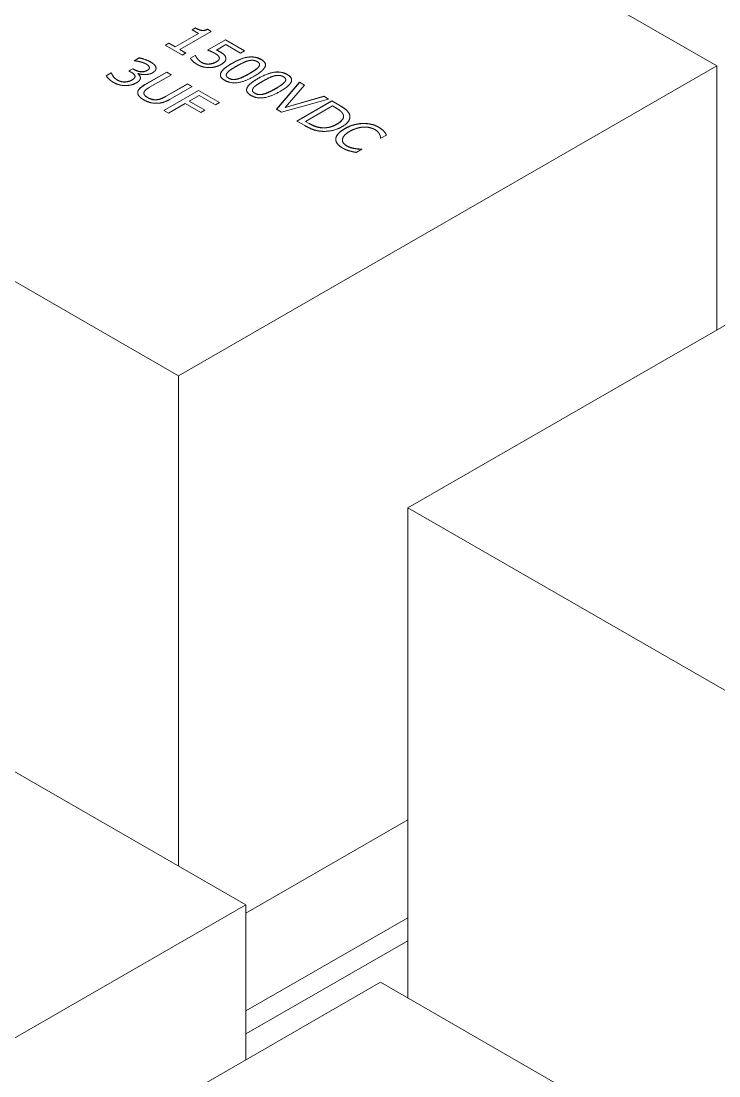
# Model space of a CAD drawing. Header units: millimetres. Extents: x 0 to 8410, y 0 to 5940.
# Drawn here: x 6978.9 to 7028.4, y 4938.8 to 5013.7 of the extents above; entities that cross this region are included whole.
import ezdxf

# ---------------------------------------------------------------- set-up
doc = ezdxf.new("R2010")
doc.units = ezdxf.units.MM
doc.header["$LTSCALE"] = 10
doc.layers.add('가시적인 것(ISO)', color=3, linetype='Continuous', lineweight=5, true_color=0x00ff00)
doc.layers.add('해치(ISO)', color=7, linetype='Continuous', lineweight=5)

msp = doc.modelspace()

# ---------------------------------------------------------------- hatches: boundary and pattern name
at = {"layer": '해치(ISO)'}
h = msp.add_hatch(dxfattribs=at)
h.set_pattern_fill('ANSI31', color=256, scale=254, angle=74.99998, style=0)
h.set_pattern_definition([(119.99998, (0, 0), (-27.49631, -15.87499), [])])
edge = h.paths.add_edge_path()
edge.add_line((7404.266, 4779.834), (7404.266, 4781.463))
edge.add_line((7404.266, 4781.463), (7404.266, 4781.939))
edge.add_line((7404.266, 4781.939), (7404.266, 4785.699))
edge.add_line((7404.266, 4785.699), (7404.266, 4786.359))
edge.add_line((7404.266, 4786.359), (7404.266, 4792.156))
edge.add_line((7404.266, 4792.156), (7404.266, 4792.172))
edge.add_line((7404.266, 4792.172), (7404.266, 4792.297))
edge.add_line((7404.266, 4792.297), (7404.266, 4796.599))
edge.add_line((7404.266, 4796.599), (7404.266, 4801.485))
edge.add_line((7404.266, 4801.485), (7404.266, 4808.841))
edge.add_line((7404.266, 4808.841), (7404.266, 4812.536))
edge.add_line((7404.266, 4812.536), (7403.364, 4813.055))
edge.add_line((7403.364, 4813.055), (7401.607, 4814.067))
edge.add_line((7401.607, 4814.067), (7401.098, 4814.36))
edge.add_line((7401.098, 4814.36), (7399.485, 4815.289))
edge.add_line((7399.485, 4815.289), (7381.652, 4825.558))
edge.add_line((7381.652, 4825.558), (7377.402, 4828.006))
edge.add_line((7377.402, 4828.006), (7375.982, 4828.824))
edge.add_line((7375.982, 4828.824), (7375.982, 4827.189))
edge.add_ellipse((7378.103, 4825.967), major_axis=(1.497, -2.6), ratio=0.578093, start_angle=225.11079, end_angle=315.11079)
edge.add_line((7378.103, 4823.514), (7397.549, 4812.316))
edge.add_ellipse((7397.549, 4808.637), major_axis=(2.246, -3.9), ratio=0.578093, start_angle=45.11079, end_angle=135.11079, ccw=False)
edge.add_line((7400.731, 4806.805), (7400.731, 4784.323))
edge.add_ellipse((7402.852, 4783.101), major_axis=(1.497, -2.6), ratio=0.578093, start_angle=225.11079, end_angle=315.11079)
edge.add_line((7402.852, 4780.648), (7404.266, 4779.834))
edge = h.paths.add_edge_path()
edge.add_line((6488.28, 5307.315), (6489.694, 5306.501))
edge.add_ellipse((6489.694, 5308.954), major_axis=(1.497, -2.6), ratio=0.578093, start_angle=315.11079, end_angle=405.11079)
edge.add_line((6491.816, 5307.732), (6491.816, 5330.214))
edge.add_ellipse((6494.998, 5328.382), major_axis=(-2.246, 3.9), ratio=0.578093, start_angle=315.11079, end_angle=405.11079, ccw=False)
edge.add_line((6494.998, 5332.061), (6514.443, 5320.863))
edge.add_ellipse((6514.443, 5323.316), major_axis=(1.497, -2.6), ratio=0.578093, start_angle=315.11079, end_angle=405.11079)
edge.add_line((6516.564, 5322.094), (6516.564, 5323.729))
edge.add_line((6516.564, 5323.729), (6498.559, 5334.098))
edge.add_line((6498.559, 5334.098), (6498.547, 5334.105))
edge.add_line((6498.547, 5334.105), (6488.28, 5340.017))
edge.add_line((6488.28, 5340.017), (6488.28, 5307.315))

# ---------------------------------------------------------------- linework, layer by layer
at = {"layer": '가시적인 것(ISO)'}
for p, q in [((6999.97, 5026.8), (7028.254, 5010.513)), ((6989.827, 5011.866), (6991.486, 5012.821)), ((6989.827, 5011.858), (6991.486, 5012.813)), ((6992.376, 5012.967), (6990.146, 5011.683)), ((6991.036, 5013.08), (6991.263, 5013.211)), ((6991.486, 5012.821), (6991.036, 5013.08)), ((6991.044, 5013.076), (6991.263, 5013.202)), ((6991.263, 5013.211), (6991.263, 5013.202)), ((6991.486, 5012.821), (6991.486, 5012.813)), ((6992.119, 5013.115), (6992.376, 5012.967)), ((6992.119, 5013.115), (6992.119, 5013.107)), ((6992.119, 5013.107), (6992.369, 5012.963)), ((6989.125, 5011.979), (6989.378, 5012.125)), ((6989.132, 5011.975), (6989.378, 5012.117)), ((6989.378, 5012.125), (6989.827, 5011.866)), ((6989.378, 5012.125), (6989.378, 5012.117)), ((6989.378, 5012.117), (6989.827, 5011.858)), ((6992.115, 5011.639), (6993.391, 5012.373)), ((6992.124, 5011.636), (6993.391, 5012.365)), ((6993.391, 5012.373), (6994.749, 5011.591)), ((6993.391, 5012.373), (6993.391, 5012.365)), ((6993.391, 5012.365), (6994.742, 5011.587)), ((6990.333, 5011.284), (6989.125, 5011.979)), ((6989.827, 5011.866), (6989.827, 5011.858)), ((6990.146, 5011.683), (6990.585, 5011.43)), ((6990.146, 5011.683), (6990.146, 5011.674)), ((6990.146, 5011.674), (6990.578, 5011.426)), ((6990.585, 5011.43), (6990.333, 5011.284)), ((6993.419, 5012.022), (6992.759, 5011.642)), ((6992.759, 5011.642), (6992.759, 5011.634)), ((6994.458, 5011.424), (6993.419, 5012.022)), ((6994.749, 5011.591), (6994.458, 5011.424)), ((6986.928, 5010.883), (6987.279, 5011.085)), ((6986.948, 5010.871), (6986.928, 5010.883)), ((6986.935, 5010.878), (6987.279, 5011.076)), ((6987.279, 5011.085), (6987.279, 5011.076)), ((6990.902, 5011.058), (6991.253, 5011.26)), ((6990.906, 5011.052), (6991.253, 5011.252)), ((6991.253, 5011.26), (6991.277, 5011.246)), ((6991.253, 5011.26), (6991.253, 5011.252)), ((6991.253, 5011.252), (6991.277, 5011.238)), ((6991.277, 5011.246), (6991.277, 5011.238)), ((6991.412, 5011.016), (6991.412, 5011.008)), ((6992.21, 5010.647), (6992.21, 5010.638)), ((6992.958, 5011.064), (6992.958, 5011.056)), ((6995.811, 5010.609), (6995.811, 5010.601)), ((6984.936, 5009.814), (6985.287, 5010.016)), ((6984.94, 5009.808), (6985.287, 5010.008)), ((6985.287, 5010.016), (6985.311, 5010.002)), ((6985.287, 5010.016), (6985.287, 5010.008)), ((6985.287, 5010.008), (6985.311, 5009.994)), ((6985.311, 5010.002), (6985.311, 5009.994)), ((6986.546, 5010.16), (6986.821, 5010.318)), ((6986.687, 5010.079), (6986.546, 5010.16)), ((6986.554, 5010.155), (6986.821, 5010.31)), ((6986.821, 5010.318), (6986.932, 5010.254)), ((6986.821, 5010.318), (6986.821, 5010.31)), ((6986.821, 5010.31), (6986.932, 5010.246)), ((6987.21, 5009.974), (6987.186, 5009.96)), ((6987.186, 5009.96), (6987.186, 5009.952)), ((6987.684, 5009.188), (6989.228, 5010.078)), ((6987.684, 5009.18), (6989.228, 5010.069)), ((6987.995, 5010.391), (6987.995, 5010.383)), ((6989.557, 5009.888), (6988.013, 5008.999)), ((6989.228, 5010.078), (6989.557, 5009.888)), ((6989.228, 5010.078), (6989.228, 5010.069)), ((6989.228, 5010.069), (6989.55, 5009.884)), ((6990.07, 4988.524), (7028.254, 5010.513)), ((6993.449, 5009.86), (6993.449, 5009.852)), ((7028.254, 5010.513), (7028.254, 4991.782)), ((6986.978, 5009.772), (6986.978, 5009.764)), ((6989.138, 5008.342), (6990.69, 5009.236)), ((6989.138, 5008.333), (6990.69, 5009.227)), ((6991.019, 5009.046), (6989.475, 5008.157)), ((6990.69, 5009.236), (6991.019, 5009.046)), ((6990.69, 5009.236), (6990.69, 5009.227)), ((6990.69, 5009.227), (6991.012, 5009.042)), ((6997.017, 5007.435), (6998.64, 5009.351)), ((6997.022, 5007.432), (6998.64, 5009.343)), ((6998.993, 5009.148), (6997.623, 5007.569)), ((6997.668, 5009.539), (6997.668, 5009.531)), ((6998.64, 5009.351), (6998.993, 5009.148)), ((6998.64, 5009.351), (6998.64, 5009.343)), ((6998.64, 5009.343), (6998.988, 5009.142)), ((6987.608, 5008.583), (6987.608, 5008.575)), ((6989.015, 5007.35), (6991.49, 5008.775)), ((6989.022, 5007.346), (6991.49, 5008.767)), ((6991.526, 5008.417), (6990.828, 5008.015)), ((6991.49, 5008.775), (6992.97, 5007.922)), ((6991.49, 5008.775), (6991.49, 5008.767)), ((6991.49, 5008.767), (6992.963, 5007.918)), ((6992.678, 5007.754), (6991.526, 5008.417)), ((6995.306, 5008.791), (6995.306, 5008.782)), ((6997.623, 5007.569), (7000.364, 5008.358)), ((6997.623, 5007.561), (7000.364, 5008.349)), ((7000.364, 5008.358), (7000.699, 5008.165)), ((7000.364, 5008.358), (7000.364, 5008.349)), ((7000.364, 5008.349), (7000.69, 5008.162)), ((6990.536, 5007.846), (6989.344, 5007.16)), ((6991.639, 5007.211), (6990.536, 5007.846)), ((6990.828, 5008.015), (6991.931, 5007.38)), ((6990.828, 5008.015), (6990.828, 5008.007)), ((6990.828, 5008.007), (6991.924, 5007.376)), ((6992.97, 5007.922), (6992.678, 5007.754)), ((7000.699, 5008.165), (6997.372, 5007.23)), ((6997.623, 5007.569), (6997.623, 5007.561)), ((6998.461, 5006.603), (7000.936, 5008.028)), ((6998.468, 5006.599), (7000.936, 5008.02)), ((7000.98, 5007.675), (6999.075, 5006.578)), ((7000.936, 5008.028), (7001.5, 5007.704)), ((7000.936, 5008.028), (7000.936, 5008.02)), ((7000.936, 5008.02), (7001.5, 5007.696)), ((7001.231, 5007.531), (7000.98, 5007.675)), ((6989.344, 5007.16), (6989.015, 5007.35)), ((6991.931, 5007.38), (6991.639, 5007.211)), ((6997.372, 5007.23), (6997.017, 5007.435)), ((7001.765, 5006.93), (7001.765, 5006.922)), ((6999.031, 5006.275), (6998.461, 5006.603)), ((6999.075, 5006.578), (6999.075, 5006.57)), ((6999.075, 5006.578), (6999.325, 5006.433)), ((6999.075, 5006.57), (6999.325, 5006.425)), ((7000.174, 5006.134), (7000.174, 5006.126)), ((7004.42, 5005.376), (7004.394, 5005.391)), ((7004.817, 5005.604), (7004.42, 5005.376)), ((7004.632, 5005.877), (7004.632, 5005.869)), ((6990.07, 4988.524), (6961.786, 5004.812)), ((7001.685, 5005.257), (7001.685, 5005.249)), ((7002.583, 5004.648), (7002.583, 5004.64)), ((7003.068, 5004.597), (7002.675, 5004.371)), ((7003.044, 5004.611), (7003.068, 5004.597)), ((7003.044, 5004.611), (7003.044, 5004.603)), ((7003.044, 5004.603), (7003.061, 5004.593)), ((7044.518, 5001.147), (7006.334, 4979.158)), ((6990.07, 4953.728), (6990.07, 4988.524)), ((7034.618, 4962.871), (7006.334, 4979.158)), ((7006.334, 4979.158), (7006.334, 4944.363)), ((6994.843, 4950.98), (6954.185, 4974.394)), ((6994.843, 4950.395), (7006.334, 4957.012)), ((6970.095, 4936.728), (6994.843, 4950.98)), ((6994.843, 4939.985), (6994.843, 4950.98)), ((6994.843, 4943.454), (7006.334, 4950.071)), ((7006.334, 4948.436), (6994.843, 4941.819)), ((7004.389, 4945.483), (6979.641, 4931.231)), ((7045.048, 4922.069), (7004.389, 4945.483))]:
    msp.add_line(p, q, dxfattribs=at)
for points in [[(6991.263, 5013.211), (6991.518, 5013.064), (6991.903, 5013.008), (6992.119, 5013.115)], [(6991.263, 5013.202), (6991.518, 5013.056), (6991.903, 5013), (6992.119, 5013.107)], [(6992.665, 5011.392), (6992.529, 5011.47), (6992.216, 5011.602), (6992.115, 5011.639)], [(6992.956, 5011.092), (6992.948, 5011.169), (6992.791, 5011.319), (6992.665, 5011.392)], [(6992.759, 5011.642), (6992.827, 5011.612), (6992.95, 5011.549), (6992.998, 5011.521)], [(6992.759, 5011.634), (6992.827, 5011.604), (6992.95, 5011.54), (6992.998, 5011.513)], [(6992.998, 5011.521), (6993.188, 5011.411), (6993.389, 5011.224), (6993.417, 5011.102)], [(6992.998, 5011.513), (6993.188, 5011.403), (6993.389, 5011.216), (6993.417, 5011.093)], [(6987.331, 5010.81), (6987.216, 5010.836), (6987.026, 5010.863), (6986.948, 5010.871)], [(6987.279, 5011.085), (6987.445, 5011.056), (6987.91, 5010.896), (6988.077, 5010.801)], [(6987.279, 5011.076), (6987.445, 5011.048), (6987.91, 5010.888), (6988.077, 5010.792)], [(6987.764, 5010.65), (6987.674, 5010.702), (6987.451, 5010.78), (6987.331, 5010.81)], [(6987.988, 5010.433), (6987.968, 5010.493), (6987.85, 5010.601), (6987.764, 5010.65)], [(6988.077, 5010.801), (6988.245, 5010.704), (6988.428, 5010.52), (6988.458, 5010.419)], [(6988.077, 5010.792), (6988.245, 5010.695), (6988.428, 5010.512), (6988.458, 5010.411)], [(6991.409, 5010.604), (6991.233, 5010.706), (6990.966, 5010.949), (6990.902, 5011.058)], [(6991.277, 5011.246), (6991.287, 5011.208), (6991.357, 5011.084), (6991.412, 5011.016)], [(6991.277, 5011.238), (6991.287, 5011.2), (6991.357, 5011.076), (6991.412, 5011.008)], [(6992.26, 5010.394), (6992.043, 5010.389), (6991.602, 5010.493), (6991.409, 5010.604)], [(6991.412, 5011.016), (6991.476, 5010.94), (6991.6, 5010.824), (6991.702, 5010.766)], [(6991.412, 5011.008), (6991.476, 5010.932), (6991.6, 5010.816), (6991.702, 5010.757)], [(6991.702, 5010.766), (6991.803, 5010.708), (6992.063, 5010.641), (6992.21, 5010.647)], [(6991.702, 5010.757), (6991.803, 5010.7), (6992.063, 5010.633), (6992.21, 5010.638)], [(6992.21, 5010.647), (6992.346, 5010.654), (6992.607, 5010.73), (6992.739, 5010.806)], [(6992.21, 5010.638), (6992.346, 5010.645), (6992.607, 5010.722), (6992.739, 5010.798)], [(6993.074, 5010.611), (6992.896, 5010.508), (6992.476, 5010.398), (6992.26, 5010.394)], [(6992.739, 5010.806), (6992.872, 5010.882), (6992.968, 5011.021), (6992.956, 5011.092)], [(6993.343, 5009.491), (6992.934, 5009.726), (6993.186, 5010.313), (6993.838, 5010.688)], [(6993.417, 5011.102), (6993.447, 5010.978), (6993.299, 5010.74), (6993.074, 5010.611)], [(6993.417, 5011.093), (6993.425, 5011.06), (6993.426, 5011.027)], [(6993.838, 5010.688), (6994.508, 5011.074), (6995.515, 5011.208), (6995.92, 5010.975)], [(6993.838, 5010.68), (6994.508, 5011.066), (6995.515, 5011.2), (6995.92, 5010.966)], [(6995.016, 5010.879), (6994.839, 5010.835), (6994.418, 5010.634), (6994.175, 5010.494)], [(6995.645, 5010.816), (6995.507, 5010.896), (6995.198, 5010.924), (6995.016, 5010.879)], [(6995.92, 5010.975), (6996.327, 5010.74), (6996.068, 5010.15), (6995.423, 5009.778)], [(6995.752, 5010.46), (6995.828, 5010.561), (6995.784, 5010.737), (6995.645, 5010.816)], [(6995.752, 5010.451), (6995.811, 5010.53), (6995.811, 5010.601)], [(6995.92, 5010.966), (6996.226, 5010.79), (6996.229, 5010.58)], [(6985.459, 5009.337), (6985.273, 5009.445), (6984.998, 5009.707), (6984.936, 5009.814)], [(6985.311, 5010.002), (6985.339, 5009.899), (6985.552, 5009.614), (6985.726, 5009.514)], [(6985.311, 5009.994), (6985.339, 5009.89), (6985.552, 5009.606), (6985.726, 5009.506)], [(6986.972, 5009.813), (6986.952, 5009.882), (6986.799, 5010.014), (6986.687, 5010.079)], [(6986.761, 5009.521), (6986.895, 5009.598), (6986.992, 5009.744), (6986.972, 5009.813)], [(6986.932, 5010.254), (6987.154, 5010.126), (6987.648, 5010.087), (6987.85, 5010.203)], [(6986.932, 5010.246), (6987.154, 5010.118), (6987.648, 5010.079), (6987.85, 5010.195)], [(6987.186, 5009.96), (6987.248, 5009.905), (6987.355, 5009.761), (6987.359, 5009.676)], [(6987.186, 5009.952), (6987.248, 5009.897), (6987.355, 5009.753), (6987.359, 5009.667)], [(6988.221, 5010.029), (6988.017, 5009.911), (6987.439, 5009.888), (6987.21, 5009.974)], [(6987.85, 5010.203), (6987.944, 5010.258), (6988.007, 5010.377), (6987.988, 5010.433)], [(6988.458, 5010.419), (6988.488, 5010.312), (6988.374, 5010.117), (6988.221, 5010.029)], [(6988.458, 5010.411), (6988.468, 5010.376), (6988.468, 5010.342)], [(6993.513, 5010.016), (6993.433, 5009.914), (6993.473, 5009.732), (6993.618, 5009.649)], [(6994.175, 5010.494), (6993.914, 5010.344), (6993.598, 5010.125), (6993.513, 5010.016)], [(6994.243, 5009.589), (6994.414, 5009.631), (6994.831, 5009.825), (6995.086, 5009.972)], [(6994.243, 5009.581), (6994.414, 5009.623), (6994.831, 5009.817), (6995.086, 5009.964)], [(6995.086, 5009.972), (6995.34, 5010.119), (6995.675, 5010.358), (6995.752, 5010.46)], [(6995.086, 5009.964), (6995.34, 5010.111), (6995.675, 5010.35), (6995.752, 5010.451)], [(6995.695, 5009.619), (6996.365, 5010.004), (6997.372, 5010.138), (6997.777, 5009.905)], [(6995.695, 5009.611), (6996.365, 5009.996), (6997.372, 5010.13), (6997.777, 5009.897)], [(6996.873, 5009.809), (6996.696, 5009.765), (6996.275, 5009.564), (6996.032, 5009.425)], [(6997.502, 5009.747), (6997.364, 5009.827), (6997.055, 5009.854), (6996.873, 5009.809)], [(6997.777, 5009.905), (6998.184, 5009.671), (6997.926, 5009.081), (6997.28, 5008.709)], [(6997.777, 5009.897), (6998.083, 5009.721), (6998.086, 5009.51)], [(6986.298, 5009.118), (6986.077, 5009.115), (6985.654, 5009.225), (6985.459, 5009.337)], [(6985.726, 5009.514), (6985.828, 5009.455), (6986.097, 5009.374), (6986.24, 5009.378)], [(6985.726, 5009.506), (6985.828, 5009.447), (6986.097, 5009.366), (6986.24, 5009.369)], [(6986.24, 5009.378), (6986.38, 5009.382), (6986.627, 5009.443), (6986.761, 5009.521)], [(6986.24, 5009.369), (6986.38, 5009.374), (6986.627, 5009.435), (6986.761, 5009.513)], [(6987.074, 5009.313), (6986.907, 5009.217), (6986.51, 5009.12), (6986.298, 5009.118)], [(6987.359, 5009.676), (6987.365, 5009.591), (6987.236, 5009.407), (6987.074, 5009.313)], [(6987.166, 5008.618), (6987.164, 5008.767), (6987.419, 5009.036), (6987.684, 5009.188)], [(6987.359, 5009.667), (6987.359, 5009.662), (6987.359, 5009.657)], [(6995.423, 5009.778), (6994.757, 5009.395), (6993.746, 5009.258), (6993.343, 5009.491)], [(6993.618, 5009.649), (6993.754, 5009.57), (6994.063, 5009.543), (6994.243, 5009.589)], [(6993.618, 5009.641), (6993.754, 5009.562), (6994.063, 5009.534), (6994.243, 5009.581)], [(6995.2, 5008.421), (6994.791, 5008.657), (6995.044, 5009.243), (6995.695, 5009.619)], [(6996.032, 5009.425), (6995.772, 5009.275), (6995.455, 5009.055), (6995.37, 5008.947)], [(6996.943, 5008.903), (6997.198, 5009.049), (6997.533, 5009.288), (6997.609, 5009.39)], [(6996.943, 5008.895), (6997.198, 5009.041), (6997.533, 5009.28), (6997.609, 5009.382)], [(6997.609, 5009.39), (6997.685, 5009.492), (6997.641, 5009.667), (6997.502, 5009.747)], [(6997.609, 5009.382), (6997.668, 5009.461), (6997.668, 5009.531)], [(6987.595, 5008.107), (6987.377, 5008.233), (6987.166, 5008.486), (6987.166, 5008.618)], [(6987.619, 5008.65), (6987.585, 5008.554), (6987.712, 5008.364), (6987.876, 5008.269)], [(6988.013, 5008.999), (6987.84, 5008.9), (6987.652, 5008.74), (6987.619, 5008.65)], [(6988.54, 5008.12), (6988.696, 5008.138), (6988.971, 5008.246), (6989.138, 5008.342)], [(6988.54, 5008.112), (6988.696, 5008.13), (6988.971, 5008.238), (6989.138, 5008.333)], [(6997.28, 5008.709), (6996.614, 5008.325), (6995.603, 5008.189), (6995.2, 5008.421)], [(6995.37, 5008.947), (6995.29, 5008.845), (6995.33, 5008.662), (6995.475, 5008.579)], [(6995.475, 5008.579), (6995.611, 5008.501), (6995.92, 5008.473), (6996.101, 5008.519)], [(6995.475, 5008.571), (6995.611, 5008.493), (6995.92, 5008.465), (6996.101, 5008.511)], [(6996.101, 5008.519), (6996.271, 5008.562), (6996.688, 5008.756), (6996.943, 5008.903)], [(6996.101, 5008.511), (6996.271, 5008.554), (6996.688, 5008.748), (6996.943, 5008.895)], [(6988.484, 5007.859), (6988.249, 5007.86), (6987.824, 5007.976), (6987.595, 5008.107)], [(6987.876, 5008.269), (6988.031, 5008.18), (6988.374, 5008.1), (6988.54, 5008.12)], [(6987.876, 5008.261), (6988.031, 5008.172), (6988.374, 5008.092), (6988.54, 5008.112)], [(6989.475, 5008.157), (6989.216, 5008.008), (6988.743, 5007.855), (6988.484, 5007.859)], [(7001.5, 5007.704), (7001.848, 5007.503), (7002.141, 5007.214), (7002.189, 5007.08)], [(7001.5, 5007.696), (7001.848, 5007.495), (7002.141, 5007.206), (7002.189, 5007.072)], [(7001.736, 5007.069), (7001.682, 5007.19), (7001.453, 5007.402), (7001.231, 5007.531)], [(7001.309, 5006.391), (7001.594, 5006.555), (7001.808, 5006.895), (7001.736, 5007.069)], [(7002.189, 5007.08), (7002.27, 5006.852), (7002.009, 5006.399), (7001.648, 5006.191)], [(7002.189, 5007.072), (7002.219, 5006.987), (7002.22, 5006.902)], [(7000.106, 5005.885), (6999.799, 5005.925), (6999.331, 5006.102), (6999.031, 5006.275)], [(6999.325, 5006.433), (6999.544, 5006.308), (6999.945, 5006.157), (7000.174, 5006.134)], [(6999.325, 5006.425), (6999.544, 5006.299), (6999.945, 5006.149), (7000.174, 5006.126)], [(7001.648, 5006.191), (7001.309, 5005.996), (7000.489, 5005.84), (7000.106, 5005.885)], [(7000.174, 5006.134), (7000.463, 5006.102), (7001.02, 5006.224), (7001.309, 5006.391)], [(7000.174, 5006.126), (7000.463, 5006.094), (7001.02, 5006.216), (7001.309, 5006.383)], [(7001.221, 5005.337), (7001.233, 5005.515), (7001.552, 5005.886), (7001.865, 5006.066)], [(7001.221, 5005.329), (7001.233, 5005.507), (7001.552, 5005.878), (7001.865, 5006.058)], [(7001.865, 5006.066), (7002.175, 5006.245), (7002.795, 5006.42), (7003.116, 5006.431)], [(7001.865, 5006.058), (7002.175, 5006.237), (7002.795, 5006.411), (7003.116, 5006.423)], [(7003.176, 5006.172), (7002.946, 5006.16), (7002.446, 5006.006), (7002.207, 5005.869)], [(7003.116, 5006.431), (7003.431, 5006.442), (7004.01, 5006.309), (7004.261, 5006.164)], [(7003.116, 5006.423), (7003.431, 5006.433), (7004.01, 5006.301), (7004.261, 5006.156)], [(7003.978, 5006.004), (7003.82, 5006.095), (7003.407, 5006.183), (7003.176, 5006.172)], [(7004.261, 5006.164), (7004.386, 5006.093), (7004.568, 5005.946), (7004.632, 5005.877)], [(7004.261, 5006.156), (7004.386, 5006.085), (7004.568, 5005.938), (7004.632, 5005.869)], [(7001.692, 5004.692), (7001.451, 5004.83), (7001.207, 5005.158), (7001.221, 5005.337)], [(7001.219, 5005.297), (7001.219, 5005.313), (7001.221, 5005.329)], [(7001.688, 5005.306), (7001.67, 5005.176), (7001.824, 5004.944), (7001.981, 5004.853)], [(7002.207, 5005.869), (7001.953, 5005.722), (7001.708, 5005.44), (7001.688, 5005.306)], [(7004.321, 5005.67), (7004.279, 5005.754), (7004.123, 5005.921), (7003.978, 5006.004)], [(7004.394, 5005.391), (7004.39, 5005.439), (7004.365, 5005.582), (7004.321, 5005.67)], [(7004.632, 5005.877), (7004.686, 5005.816), (7004.779, 5005.677), (7004.817, 5005.604)], [(7002.205, 5004.479), (7002.061, 5004.521), (7001.84, 5004.606), (7001.692, 5004.692)], [(7001.981, 5004.853), (7002.123, 5004.771), (7002.436, 5004.672), (7002.583, 5004.648)], [(7001.981, 5004.845), (7002.123, 5004.763), (7002.436, 5004.664), (7002.583, 5004.64)], [(7002.583, 5004.648), (7002.725, 5004.626), (7002.968, 5004.611), (7003.044, 5004.611)], [(7002.583, 5004.64), (7002.725, 5004.618), (7002.968, 5004.603), (7003.044, 5004.603)], [(7002.675, 5004.371), (7002.554, 5004.396), (7002.34, 5004.439), (7002.205, 5004.479)]]:
    msp.add_open_spline(points, degree=2, dxfattribs=at)
for points, knots in [([(6992.739, 5010.798), (6992.872, 5010.874), (6992.958, 5010.999), (6992.958, 5011.056)], [0, 0, 0, 1, 1.8, 1.8, 1.8]), ([(6993.03, 5009.88), (6993.031, 5009.944), (6993.186, 5010.305), (6993.838, 5010.68)], [0.771352, 0.771352, 0.771352, 1, 2, 2, 2]), ([(6987.85, 5010.195), (6987.944, 5010.25), (6987.995, 5010.347), (6987.995, 5010.383)], [0, 0, 0, 1, 1.632653, 1.632653, 1.632653]), ([(6993.449, 5009.852), (6993.449, 5009.833), (6993.473, 5009.724), (6993.618, 5009.641)], [0.8, 0.8, 0.8, 1, 2, 2, 2]), ([(6986.761, 5009.513), (6986.895, 5009.59), (6986.978, 5009.714), (6986.978, 5009.764)], [0, 0, 0, 1, 1.705882, 1.705882, 1.705882]), ([(6987.166, 5008.618), (6987.168, 5008.762), (6987.419, 5009.028), (6987.684, 5009.18)], [0.029243, 0.029243, 0.029243, 1, 2, 2, 2]), ([(6994.887, 5008.811), (6994.888, 5008.875), (6995.044, 5009.235), (6995.695, 5009.611)], [0.771352, 0.771352, 0.771352, 1, 2, 2, 2]), ([(6987.608, 5008.575), (6987.608, 5008.513), (6987.712, 5008.355), (6987.876, 5008.261)], [0.350515, 0.350515, 0.350515, 1, 2, 2, 2]), ([(6995.306, 5008.782), (6995.306, 5008.764), (6995.33, 5008.654), (6995.475, 5008.571)], [0.8, 0.8, 0.8, 1, 2, 2, 2]), ([(7001.309, 5006.383), (7001.594, 5006.547), (7001.765, 5006.819), (7001.765, 5006.922)], [0, 0, 0, 1, 1.597765, 1.597765, 1.597765]), ([(7004.632, 5005.869), (7004.686, 5005.807), (7004.777, 5005.672), (7004.813, 5005.602)], [0, 0, 0, 1, 1.956848, 1.956848, 1.956848]), ([(7001.685, 5005.249), (7001.685, 5005.146), (7001.824, 5004.935), (7001.981, 5004.845)], [0.189474, 0.189474, 0.189474, 1, 2, 2, 2])]:
    msp.add_open_spline(points, degree=2, knots=knots, dxfattribs=at)

doc.saveas('drawing.dxf')
